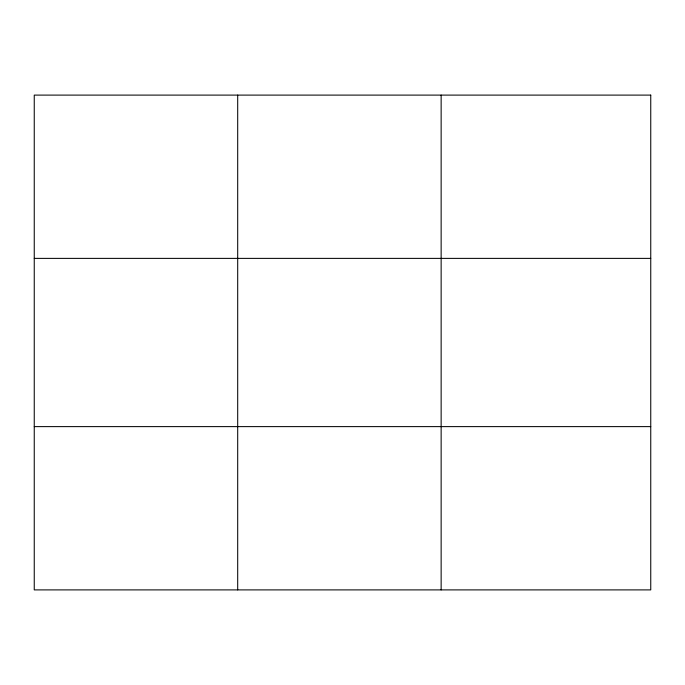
<?xml version="1.0" encoding="UTF-8"?>
<svg xmlns="http://www.w3.org/2000/svg" width="685" height="685" viewBox="0 0 685 685"><rect width="100%" height="100%" fill="white"/><g stroke="black" fill="none" stroke-linecap="round" stroke-linejoin="round"><path stroke-width="1.03" d="M237.695 589.896L237.695 95.104M441.14 589.896L441.14 95.104M34.25 258.382L650.75 258.382M34.25 426.618L650.75 426.618M650.75 95.104L650.75 589.896L34.25 589.896L34.25 95.104L650.75 95.104"/></g></svg>
